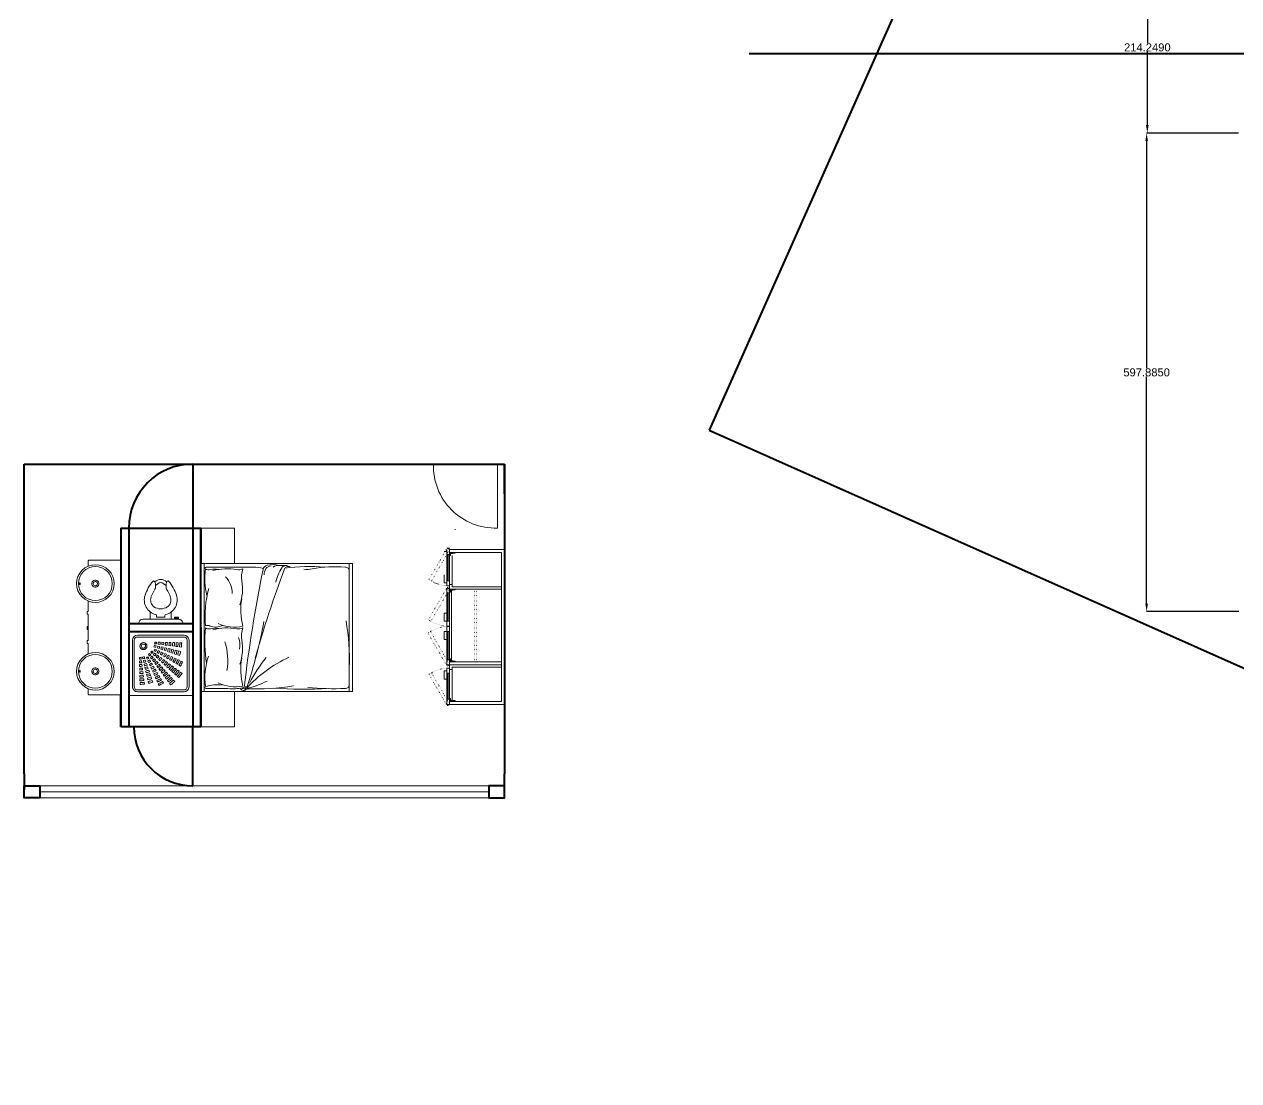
# Model space of a CAD drawing. Header units: inches. Extents: x -422522 to 22891, y -2973 to 414515.
# Drawn here: x 17150 to 18668, y 3430 to 4751 of the extents above; entities that cross this region are included whole.
import ezdxf

# ---------------------------------------------------------------- set-up
doc = ezdxf.new("R2010")
doc.units = ezdxf.units.IN
doc.header["$MEASUREMENT"] = 0
doc.linetypes.add('DOT2', pattern=[0.125, 0, -0.125])
doc.linetypes.add('TRATTEGGIATA2', pattern=[9.525, 6.35, -3.175])
doc.layers.get('0').update_dxf_attribs({"lineweight": 40})
for name, color, linetype, lineweight in [('ARREDAMENTO', 8, 'Continuous', 13), ('ARREDI attrezzature - furniture', 175, 'Continuous', 9), ('PORTE_finestre_doors_windows', 4, 'Continuous', 15)]:
    doc.layers.add(name, color=color, linetype=linetype, lineweight=lineweight)
doc.layers.add('ARREDI_attrezzature', color=175, linetype='Continuous')
doc.styles.add('ARCH', font='txt')
doc.styles.get("Standard").update_dxf_attribs({"font": 'Arial.ttf'})
doc.dimstyles.get("Standard").update_dxf_attribs({"dimtxt": 10, "dimasz": 10, "dimexe": 0.18, "dimexo": 0.0625, "dimgap": 0.09, "dimtad": 0, "dimtih": 1, "dimtoh": 1, "dimdec": 4, "dimzin": 0, "dimdsep": 46, "dimtxsty": 'Standard', "dimcen": 0.09, "dimadec": 0, "dimazin": 0, "dimtfac": 1, "dimtdec": 4, "dimtofl": 0, "dimtmove": 0, "dimatfit": 3, "dimfxl": 1, "dimtolj": 1, "dimtzin": 0, "dimarcsym": 0})

# ---------------------------------------------------------------- blocks, each defined once
blk = doc.blocks.new('15PTOI06')
for p, q in [((8, 8.5), (8, -8.5)), ((11.5, 5), (8, 5)), ((9, 2), (9.765178, 2)), ((9, -2), (9, 2)), ((23.431562, 2.5), (24.727861, 2.5)), ((24.931034, 1.327586), (24.062054, 2.5)), ((11.5, -5), (8, -5)), ((9.765178, -2), (9, -2)), ((23.431562, -2.5), (24.690476, -2.5)), ((24.931034, -1.327586), (24.062054, -2.5)), ((8.5, -8), (8, -8)), ((8, -8.5), (9, -8.5)), ((9, -6.5), (8.5, -6.5)), ((8.5, -6.5), (8.5, -8)), ((9, -8.5), (9, -6.5))]:
    blk.add_line(p, q)
for centre, radius, start, end in [((6, 8.5), 2, 0, 90), ((17.25, 0.65), 7.210062, 71.816347, 166.116636), ((12, -13.75), 22.534695, 51.265418, 70.559965), ((9.765178, 2.5), 0.5, 270, 346.116636), ((19.118098, 0), 6.118098, 147.797266, 212.202734), ((17.25, 0.65), 4.210062, 71.816347, 142.891702), ((12, -13.75), 19.534695, 57.937508, 70.559965), ((23.431562, 4.5), 2, 237.937508, 270), ((24.727861, 4.5), 2, 270, 314.939898), ((23.666667, 0), 1.833333, 313.602819, 46.397181), ((23.166667, 0), 3.833333, 313.602819, 46.397181), ((25.787408, 3.438228), 0.5, 314.939898, 51.265418), ((9.765178, -2.5), 0.5, 13.883364, 90), ((17.25, -0.65), 7.210062, 193.883364, 288.183653), ((17.25, -0.65), 4.210062, 217.108298, 288.183653), ((12, 13.75), 19.534695, 289.440035, 302.062492), ((12, 13.75), 22.534695, 289.440035, 308.665009), ((23.431562, -4.5), 2, 90, 122.062492), ((24.690476, -4.5), 2, 44.162471, 90), ((25.766527, -3.454957), 0.5, 308.665009, 44.162471), ((6, -8.5), 2, 270, 0)]:
    blk.add_arc(centre, radius, start, end)
at = {"style": 'ARCH'}
for tag, p, flags in [('ITEM', (0, -19.5), 3), ('ROOM_NUMBER', (0, -28.5), 1)]:
    blk.add_attdef(tag, p, '', height=6, dxfattribs=dict(at, flags=flags))
blk = doc.blocks.new('*D53')
at = {"color": 0, "lineweight": -2, "transparency": 16777216}
for p, q in [((18668.2, 4828.8), (18553.9, 4828.8)), ((18554.1, 4818.8), (18554.1, 4726.9)), ((18554.1, 4624.6), (18554.1, 4716.5)), ((18668.2, 4614.6), (18553.9, 4614.6))]:
    blk.add_line(p, q, dxfattribs=at)
at = {"color": 0, "transparency": 16777216}
for points in [[(18552.4, 4818.8), (18555.7, 4818.8), (18554.1, 4828.8)], [(18552.4, 4624.6), (18555.7, 4624.6), (18554.1, 4614.6)]]:
    blk.add_solid(points, dxfattribs=at)
at = {"layer": 'Defpoints', "color": 0, "transparency": 16777216}
for p in [(18668.3, 4828.8), (18554.1, 4614.6), (18668.3, 4614.6)]:
    blk.add_point(p, dxfattribs=at)
at = {"color": 0, "transparency": 16777216, "insert": (18554.1, 4721.7), "char_height": 10, "attachment_point": 5}
blk.add_mtext('\\A1;214.2490', dxfattribs=at)
blk = doc.blocks.new('*D54')
at = {"color": 0, "lineweight": -2, "transparency": 16777216}
for p, q in [((18668.1, 4614.6), (18553.1, 4614.6)), ((18553.2, 4604.6), (18553.2, 4320.8)), ((18553.2, 4026.7), (18553.2, 4310.4)), ((18668.3, 4016.7), (18553.1, 4016.7))]:
    blk.add_line(p, q, dxfattribs=at)
at = {"color": 0, "transparency": 16777216}
for points in [[(18551.6, 4604.6), (18554.9, 4604.6), (18553.2, 4614.6)], [(18551.6, 4026.7), (18554.9, 4026.7), (18553.2, 4016.7)]]:
    blk.add_solid(points, dxfattribs=at)
at = {"layer": 'Defpoints', "color": 0, "transparency": 16777216}
for p in [(18553.2, 4614.6), (18668.2, 4614.6), (18668.3, 4016.7)]:
    blk.add_point(p, dxfattribs=at)
at = {"color": 0, "transparency": 16777216, "insert": (18553.2, 4315.6), "char_height": 10, "attachment_point": 5}
blk.add_mtext('\\A1;597.8850', dxfattribs=at)

msp = doc.modelspace()

# ---------------------------------------------------------------- linework, layer by layer
at = {"color": 1}
msp.add_line((20355.6854, 4713.84453), (18056.24814, 4713.84453), dxfattribs=at)
for p, q in [((17150.42517, 4201.06899), (17750.42517, 4201.06899)), ((17150.42517, 3813.93501), (17150.42517, 4201.06899)), ((17361.0134, 4201.06899), (17361.0134, 4121.06899)), ((17750.42517, 4201.06899), (17750.42517, 3813.93501)), ((17271.0134, 4121.06899), (17271.0134, 3872.5984)), ((17271.0134, 4121.06899), (17371.0134, 4121.06899)), ((17281.0134, 4121.06899), (17281.0134, 3872.5984)), ((17361.0134, 4121.06899), (17361.0134, 3872.5984)), ((17371.0134, 4121.06899), (17371.0134, 4076.8337)), ((17371.0134, 3996.8337), (17371.0134, 4121.06899)), ((17371.0134, 3894.26937), (17371.0134, 4094.47675)), ((17271.0134, 4012.5984), (17271.0134, 3912.5984)), ((17281.0134, 4001.8337), (17361.0134, 4001.8337)), ((17371.0134, 3996.8337), (17371.0134, 3872.5984)), ((17281.0134, 3991.8337), (17361.0134, 3991.8337)), ((17371.0134, 3872.5984), (17371.0134, 3916.8337)), ((17271.0134, 3872.5984), (17271.0134, 3912.5984)), ((17371.0134, 3872.5984), (17271.0134, 3872.5984)), ((17361.0134, 3798.93501), (17361.0134, 3872.5984)), ((17150.42517, 3813.93501), (17150.42517, 3828.93501)), ((17150.42517, 3813.93501), (17150.42517, 3793.93501)), ((17750.42517, 3783.93501), (17750.42517, 3813.93501))]:
    msp.add_line(p, q)
for points in [[(18006.50478, 4243.59838), (19833.7291, 3430.42479), (20646.90269, 5257.64911), (18819.67837, 6070.8227)], [(17150.42517, 3798.93501), (17169.90633, 3798.93501), (17169.90633, 3783.93501), (17150.42517, 3783.93501)], [(17750.42517, 3798.93501), (17730.944, 3798.93501), (17730.944, 3783.93501), (17750.42517, 3783.93501)]]:
    msp.add_lwpolyline(points, close=True)
msp.add_lwpolyline([(17750.42517, 4163.93501), (17750.42517, 4201.06899)])
for centre, radius, start, end in [((17361.0134, 4121.06899), 80, 90, 180), ((17361.0134, 3872.5984), 73.66339, 180, 270)]:
    msp.add_arc(centre, radius, start, end)
at = {"layer": 'ARREDAMENTO'}
for p, q in [((17413.36634, 4121.06899), (17371.0134, 4121.06899)), ((17413.36634, 4076.8337), (17413.36634, 4121.06899)), ((17688.95664, 4119.69894), (17688.95664, 4118.66717)), ((17750.42517, 4114.21491), (17750.42517, 3920.77491)), ((17675.2002, 4091.71377), (17678.42517, 4091.71377)), ((17678.42517, 4048.89876), (17678.42517, 4094.21491)), ((17682.02517, 4087.9235), (17678.42517, 4087.9235)), ((17678.64625, 4095.90682), (17682.24625, 4095.90682)), ((17679.47836, 4055.09292), (17679.47836, 4087.9235)), ((17679.47836, 4087.9235), (17680.89325, 4087.9235)), ((17680.89325, 4087.9235), (17680.89325, 4055.09292)), ((17682.02517, 4094.21491), (17750.42517, 4094.21491)), ((17682.02517, 3950.21491), (17682.02517, 4094.21491)), ((17682.02517, 4090.61491), (17746.82517, 4090.61491)), ((17682.02517, 4086.93309), (17682.02517, 4090.61491)), ((17682.02517, 4090.61491), (17683.09325, 4090.61491)), ((17683.09325, 4086.93309), (17682.02517, 4086.93309)), ((17683.09325, 4090.61491), (17683.09325, 4086.93309)), ((17683.09325, 4089.25182), (17683.09325, 4089.58314)), ((17683.09325, 4089.58314), (17685.93035, 4089.58314)), ((17685.93035, 4089.25182), (17683.09325, 4089.25182)), ((17684.46455, 4089.58314), (17684.46455, 4090.61491)), ((17684.46455, 4090.61491), (17688.95664, 4090.61491)), ((17688.95664, 4089.58314), (17684.46455, 4089.58314)), ((17685.24546, 4086.93309), (17685.24546, 4050.53491)), ((17685.93035, 4089.58314), (17685.93035, 4089.25182)), ((17746.82517, 4090.61491), (17746.82517, 3947.33491)), ((17222.61089, 4068.29503), (17219.6847, 4064.72947)), ((17226.17645, 4071.22122), (17222.61089, 4068.29503)), ((17227.48368, 4069.26482), (17224.27467, 4066.63125)), ((17230.24438, 4073.39557), (17226.17645, 4071.22122)), ((17231.14481, 4071.22173), (17227.48368, 4069.26482)), ((17230.42517, 4073.45041), (17230.24438, 4073.39557)), ((17230.53212, 4080.44806), (17230.42517, 4080.05414)), ((17230.42517, 4080.05414), (17230.42517, 4073.45041)), ((17230.42517, 4073.45041), (17234.65834, 4074.73453)), ((17230.83292, 4080.77522), (17230.53212, 4080.44806)), ((17231.30083, 4080.99555), (17230.83292, 4080.77522)), ((17235.11737, 4072.4268), (17231.14481, 4071.22173)), ((17231.83559, 4081.06899), (17231.30083, 4080.99555)), ((17271.0134, 4081.06899), (17231.83559, 4081.06899)), ((17234.65834, 4074.73453), (17235.71928, 4074.83902)), ((17239.2487, 4072.8337), (17235.11737, 4072.4268)), ((17239.2487, 4075.18664), (17235.71928, 4074.83902)), ((17243.83906, 4074.73453), (17239.2487, 4075.18664)), ((17243.38002, 4072.4268), (17239.2487, 4072.8337)), ((17247.35258, 4071.22173), (17243.38002, 4072.4268)), ((17248.25301, 4073.39557), (17243.83906, 4074.73453)), ((17251.01371, 4069.26482), (17247.35258, 4071.22173)), ((17252.32094, 4071.22122), (17248.25301, 4073.39557)), ((17254.22272, 4066.63125), (17251.01371, 4069.26482)), ((17255.8865, 4068.29503), (17252.32094, 4071.22122)), ((17258.81269, 4064.72947), (17255.8865, 4068.29503)), ((17371.0134, 4076.8337), (17560.66046, 4076.8337)), ((17375.06046, 3916.8337), (17375.06046, 4076.8337)), ((17436.75646, 4072.12781), (17378.82517, 4072.12781)), ((17476.53921, 4074.48076), (17467.30484, 4074.48076)), ((17478.16768, 4074.19001), (17483.75874, 4072.12781)), ((17556.6134, 3916.8337), (17556.6134, 4076.8337)), ((17560.66046, 3916.8337), (17560.66046, 4076.8337)), ((17216.17139, 4056.24759), (17215.71928, 4051.65723)), ((17217.51035, 4060.66154), (17216.17139, 4056.24759)), ((17219.6847, 4064.72947), (17217.51035, 4060.66154)), ((17218.47912, 4055.78855), (17218.07223, 4051.65723)), ((17219.68419, 4059.76111), (17218.47912, 4055.78855)), ((17219.66469, 4052.78213), (17219.53066, 4052.66166)), ((17219.83693, 4052.8337), (17219.66469, 4052.78213)), ((17221.6411, 4063.42224), (17219.68419, 4059.76111)), ((17219.83693, 4052.8337), (17220.00917, 4052.78213)), ((17220.00917, 4052.78213), (17220.1432, 4052.66166)), ((17224.27467, 4066.63125), (17221.6411, 4063.42224)), ((17235.31778, 4053.66013), (17234.89125, 4052.34738)), ((17236.12911, 4054.77682), (17235.31778, 4053.66013)), ((17237.2458, 4055.58814), (17236.12911, 4054.77682)), ((17236.83774, 4052.88567), (17236.57613, 4052.08052)), ((17237.33535, 4053.57057), (17236.83774, 4052.88567)), ((17238.55854, 4056.01468), (17237.2458, 4055.58814)), ((17238.02025, 4054.06819), (17237.33535, 4053.57057)), ((17238.8254, 4054.3298), (17238.02025, 4054.06819)), ((17239.93885, 4056.01468), (17238.55854, 4056.01468)), ((17239.67199, 4054.3298), (17238.8254, 4054.3298)), ((17240.47714, 4054.06819), (17239.67199, 4054.3298)), ((17241.25159, 4055.58814), (17239.93885, 4056.01468)), ((17241.16204, 4053.57057), (17240.47714, 4054.06819)), ((17241.65965, 4052.88567), (17241.16204, 4053.57057)), ((17242.36828, 4054.77682), (17241.25159, 4055.58814)), ((17241.92126, 4052.08052), (17241.65965, 4052.88567)), ((17243.17961, 4053.66013), (17242.36828, 4054.77682)), ((17243.60614, 4052.34738), (17243.17961, 4053.66013)), ((17256.85629, 4063.42224), (17254.22272, 4066.63125)), ((17258.8132, 4059.76111), (17256.85629, 4063.42224)), ((17260.98704, 4060.66154), (17258.81269, 4064.72947)), ((17260.01827, 4055.78855), (17258.8132, 4059.76111)), ((17260.42517, 4051.65723), (17260.01827, 4055.78855)), ((17262.326, 4056.24759), (17260.98704, 4060.66154)), ((17262.77811, 4051.65723), (17262.326, 4056.24759)), ((17675.2002, 4052.48061), (17675.2002, 4062.62974)), ((17682.02517, 4055.09292), (17678.42517, 4055.09292)), ((17680.89325, 4055.09292), (17679.47836, 4055.09292)), ((17215.71928, 4051.65723), (17216.17139, 4047.06687)), ((17216.17139, 4047.06687), (17217.51035, 4042.65291)), ((17217.51035, 4042.65291), (17219.6847, 4038.58499)), ((17218.07223, 4051.65723), (17218.47912, 4047.5259)), ((17218.47912, 4047.5259), (17219.68419, 4043.55334)), ((17219.27796, 4052.02367), (17219.2487, 4051.65723)), ((17219.27796, 4051.29078), (17219.2487, 4051.65723)), ((17219.33823, 4052.28115), (17219.27796, 4052.02367)), ((17219.33823, 4051.0333), (17219.27796, 4051.29078)), ((17219.41932, 4052.48577), (17219.33823, 4052.28115)), ((17219.41932, 4050.82868), (17219.33823, 4051.0333)), ((17219.53066, 4052.66166), (17219.41932, 4052.48577)), ((17219.53066, 4050.6528), (17219.41932, 4050.82868)), ((17219.66469, 4050.53232), (17219.53066, 4050.6528)), ((17219.83693, 4050.48076), (17219.66469, 4050.53232)), ((17219.68419, 4043.55334), (17221.6411, 4039.89221)), ((17219.6847, 4038.58499), (17222.61089, 4035.01942)), ((17219.83693, 4050.48076), (17220.00917, 4050.53232)), ((17220.00917, 4050.53232), (17220.1432, 4050.6528)), ((17220.1432, 4052.66166), (17220.25454, 4052.48577)), ((17220.1432, 4050.6528), (17220.25454, 4050.82868)), ((17220.25454, 4052.48577), (17220.33563, 4052.28115)), ((17220.25454, 4050.82868), (17220.33563, 4051.0333)), ((17220.33563, 4052.28115), (17220.3959, 4052.02367)), ((17220.33563, 4051.0333), (17220.3959, 4051.29078)), ((17220.3959, 4052.02367), (17220.42517, 4051.65723)), ((17220.3959, 4051.29078), (17220.42517, 4051.65723)), ((17221.6411, 4039.89221), (17224.27467, 4036.6832)), ((17234.89125, 4052.34738), (17234.89125, 4050.96707)), ((17234.89125, 4050.96707), (17235.31778, 4049.65433)), ((17235.31778, 4049.65433), (17236.12911, 4048.53764)), ((17236.12911, 4048.53764), (17237.2458, 4047.72632)), ((17236.57613, 4052.08052), (17236.57613, 4051.23393)), ((17236.57613, 4051.23393), (17236.83774, 4050.42878)), ((17236.83774, 4050.42878), (17237.33535, 4049.74388)), ((17237.2458, 4047.72632), (17238.55854, 4047.29978)), ((17237.33535, 4049.74388), (17238.02025, 4049.24627)), ((17238.02025, 4049.24627), (17238.8254, 4048.98466)), ((17238.55854, 4047.29978), (17239.93885, 4047.29978)), ((17238.8254, 4048.98466), (17239.67199, 4048.98466)), ((17239.67199, 4048.98466), (17240.47714, 4049.24627)), ((17239.93885, 4047.29978), (17241.25159, 4047.72632)), ((17240.47714, 4049.24627), (17241.16204, 4049.74388)), ((17241.16204, 4049.74388), (17241.65965, 4050.42878)), ((17241.25159, 4047.72632), (17242.36828, 4048.53764)), ((17241.65965, 4050.42878), (17241.92126, 4051.23393)), ((17241.92126, 4051.23393), (17241.92126, 4052.08052)), ((17242.36828, 4048.53764), (17243.17961, 4049.65433)), ((17243.17961, 4049.65433), (17243.60614, 4050.96707)), ((17243.60614, 4050.96707), (17243.60614, 4052.34738)), ((17254.22272, 4036.6832), (17256.85629, 4039.89221)), ((17255.8865, 4035.01942), (17258.81269, 4038.58499)), ((17256.85629, 4039.89221), (17258.8132, 4043.55334)), ((17258.81269, 4038.58499), (17260.98704, 4042.65291)), ((17258.8132, 4043.55334), (17260.01827, 4047.5259)), ((17260.01827, 4047.5259), (17260.42517, 4051.65723)), ((17260.98704, 4042.65291), (17262.326, 4047.06687)), ((17262.326, 4047.06687), (17262.77811, 4051.65723)), ((17678.42517, 4052.48061), (17675.2002, 4052.48061)), ((17682.02517, 4048.89876), (17678.42517, 4048.89876)), ((17678.42517, 3950.21491), (17678.42517, 4045.14627)), ((17682.02517, 4045.14627), (17678.42517, 4045.14627)), ((17682.02517, 4039.9235), (17678.42517, 4039.9235)), ((17679.47836, 4004.50631), (17679.47836, 4039.9235)), ((17679.47836, 4039.9235), (17680.89325, 4039.9235)), ((17680.89325, 4039.9235), (17680.89325, 4004.50631)), ((17682.02517, 4048.89876), (17682.02517, 4050.53491)), ((17682.02517, 4050.53491), (17685.23315, 4050.53491)), ((17746.82517, 4044.77491), (17682.02517, 4044.77491)), ((17682.02517, 4041.09309), (17682.02517, 4044.77491)), ((17682.02517, 4044.77491), (17683.09325, 4044.77491)), ((17683.09325, 4041.09309), (17682.02517, 4041.09309)), ((17683.09325, 4044.77491), (17683.09325, 4041.09309)), ((17683.09325, 4043.41182), (17683.09325, 4043.74314)), ((17683.09325, 4043.74314), (17685.93035, 4043.74314)), ((17685.93035, 4043.41182), (17683.09325, 4043.41182)), ((17684.46455, 4043.74314), (17684.46455, 4044.77491)), ((17684.46455, 4044.77491), (17688.95664, 4044.77491)), ((17688.95664, 4043.74314), (17684.46455, 4043.74314)), ((17684.52589, 4043.41182), (17684.52589, 3955.17799)), ((17685.23315, 4050.53491), (17685.23315, 4047.65491)), ((17746.82517, 4047.65491), (17685.23315, 4047.65491)), ((17685.93035, 4043.74314), (17685.93035, 4043.41182)), ((17688.95664, 4044.77491), (17688.95664, 4043.74314)), ((17222.61089, 4035.01942), (17226.17645, 4032.09324)), ((17224.27467, 4036.6832), (17227.48368, 4034.04963)), ((17226.17645, 4032.09324), (17230.24438, 4029.91888)), ((17227.48368, 4034.04963), (17231.14481, 4032.09272)), ((17230.24438, 4029.91888), (17230.42517, 4029.86404)), ((17230.42517, 4029.86404), (17234.65834, 4028.57993)), ((17230.42517, 4029.86404), (17230.42517, 4016.82912)), ((17231.14481, 4032.09272), (17235.11737, 4030.88766)), ((17235.71928, 4028.47543), (17234.65834, 4028.57993)), ((17235.11737, 4030.88766), (17239.2487, 4030.48076)), ((17235.71928, 4028.47543), (17239.2487, 4028.12781)), ((17235.71928, 4028.47543), (17235.71928, 4028.47543)), ((17239.2487, 4030.48076), (17243.38002, 4030.88766)), ((17239.2487, 4028.12781), (17243.83906, 4028.57993)), ((17243.38002, 4030.88766), (17247.35258, 4032.09272)), ((17243.83906, 4028.57993), (17248.25301, 4029.91888)), ((17247.35258, 4032.09272), (17251.01371, 4034.04963)), ((17248.25301, 4029.91888), (17252.32094, 4032.09324)), ((17251.01371, 4034.04963), (17254.22272, 4036.6832)), ((17252.32094, 4032.09324), (17255.8865, 4035.01942)), ((17230.42517, 4016.82912), (17229.12754, 4016.82912)), ((17229.12754, 4016.82912), (17229.12754, 4013.29971)), ((17229.12754, 4013.29971), (17230.42517, 4013.29971)), ((17230.42517, 4013.29971), (17230.42517, 4012.29746)), ((17230.42517, 4002.76805), (17230.42517, 4012.29746)), ((17230.42517, 4008.76805), (17230.42517, 3994.42876)), ((17675.2002, 4004.58796), (17675.2002, 4014.73709)), ((17675.2002, 4014.73709), (17678.42517, 4014.73709)), ((17230.42517, 3997.85234), (17229.12754, 3997.85234)), ((17229.12754, 3997.85234), (17229.12754, 3994.32292)), ((17229.12754, 3994.32292), (17230.42517, 3994.32292)), ((17230.42517, 3984.89935), (17230.42517, 3999.23864)), ((17678.42517, 4004.58796), (17675.2002, 4004.58796)), ((17682.02517, 4004.50631), (17678.42517, 4004.50631)), ((17682.02517, 3998.31215), (17678.42517, 3998.31215)), ((17682.02517, 3998.11766), (17678.42517, 3998.11766)), ((17680.89325, 4004.50631), (17679.47836, 4004.50631)), ((17229.12754, 3976.83827), (17229.12754, 3980.36768)), ((17229.12754, 3980.36768), (17230.42517, 3980.36768)), ((17230.42517, 3976.83827), (17229.12754, 3976.83827)), ((17230.42517, 3990.89935), (17230.42517, 3981.36993)), ((17230.42517, 3980.36768), (17230.42517, 3981.36993)), ((17230.42517, 3963.80335), (17230.42517, 3976.83827)), ((17281.0134, 3991.8337), (17281.0134, 3911.8337)), ((17285.72451, 3980.90036), (17285.72451, 3922.76703)), ((17287.94673, 3980.90036), (17287.94673, 3922.76703)), ((17350.08007, 3987.12259), (17291.94673, 3987.12259)), ((17350.08007, 3984.90036), (17291.94673, 3984.90036)), ((17354.08007, 3922.76703), (17354.08007, 3980.90036)), ((17356.30229, 3922.76703), (17356.30229, 3980.90036)), ((17361.0134, 3911.8337), (17361.0134, 3991.8337)), ((17678.42517, 3991.84185), (17675.2002, 3991.84185)), ((17675.2002, 3991.84185), (17675.2002, 3981.69273)), ((17675.2002, 3981.69273), (17678.42517, 3981.69273)), ((17682.02517, 3991.94043), (17678.42517, 3991.94043)), ((17680.89325, 3991.94043), (17679.47836, 3991.94043)), ((17679.47836, 3991.94043), (17679.47836, 3956.52324)), ((17680.89325, 3956.52324), (17680.89325, 3991.94043)), ((17746.82517, 3904.37491), (17746.82517, 3981.90308)), ((17226.17645, 3961.57416), (17230.24438, 3963.74851)), ((17230.24438, 3963.74851), (17230.42517, 3963.80335)), ((17230.42517, 3963.80335), (17234.65834, 3965.08747)), ((17231.14481, 3961.57468), (17235.11737, 3962.77974)), ((17235.71928, 3965.19196), (17234.65834, 3965.08747)), ((17235.11737, 3962.77974), (17239.2487, 3963.18664)), ((17235.71928, 3965.19196), (17239.2487, 3965.53958)), ((17235.71928, 3965.19196), (17235.71928, 3965.19196)), ((17239.2487, 3965.53958), (17243.83906, 3965.08747)), ((17239.2487, 3963.18664), (17243.38002, 3962.77974)), ((17243.38002, 3962.77974), (17247.35258, 3961.57468)), ((17243.83906, 3965.08747), (17248.25301, 3963.74851)), ((17248.25301, 3963.74851), (17252.32094, 3961.57416)), ((17215.71928, 3942.01017), (17216.17139, 3946.60053)), ((17216.17139, 3946.60053), (17217.51035, 3951.01448)), ((17217.51035, 3951.01448), (17219.6847, 3955.08241)), ((17218.47912, 3946.14149), (17219.68419, 3950.11405)), ((17219.68419, 3950.11405), (17221.6411, 3953.77518)), ((17219.6847, 3955.08241), (17222.61089, 3958.64797)), ((17221.6411, 3953.77518), (17224.27467, 3956.98419)), ((17222.61089, 3958.64797), (17226.17645, 3961.57416)), ((17224.27467, 3956.98419), (17227.48368, 3959.61776)), ((17227.48368, 3959.61776), (17231.14481, 3961.57468)), ((17247.35258, 3961.57468), (17251.01371, 3959.61776)), ((17251.01371, 3959.61776), (17254.22272, 3956.98419)), ((17252.32094, 3961.57416), (17255.8865, 3958.64797)), ((17254.22272, 3956.98419), (17256.85629, 3953.77518)), ((17255.8865, 3958.64797), (17258.81269, 3955.08241)), ((17256.85629, 3953.77518), (17258.8132, 3950.11405)), ((17258.81269, 3955.08241), (17260.98704, 3951.01448)), ((17258.8132, 3950.11405), (17260.01827, 3946.14149)), ((17260.98704, 3951.01448), (17262.326, 3946.60053)), ((17262.326, 3946.60053), (17262.77811, 3942.01017)), ((17682.02517, 3956.52324), (17678.42517, 3956.52324)), ((17678.42517, 3950.21491), (17682.02517, 3950.21491)), ((17679.47836, 3956.52324), (17680.89325, 3956.52324)), ((17683.09325, 3957.49672), (17682.02517, 3957.49672)), ((17682.02517, 3957.49672), (17682.02517, 3953.81491)), ((17746.82517, 3953.81491), (17682.02517, 3953.81491)), ((17682.02517, 3953.81491), (17683.09325, 3953.81491)), ((17746.82517, 3950.21491), (17682.02517, 3950.21491)), ((17682.02517, 3950.21491), (17682.02517, 3900.77491)), ((17746.82517, 3950.21491), (17682.02517, 3950.21491)), ((17683.09325, 3953.81491), (17683.09325, 3957.49672)), ((17685.93035, 3955.17799), (17683.09325, 3955.17799)), ((17683.09325, 3955.17799), (17683.09325, 3954.84667)), ((17683.09325, 3954.84667), (17685.93035, 3954.84667)), ((17688.95664, 3954.84667), (17684.46455, 3954.84667)), ((17684.46455, 3954.84667), (17684.46455, 3953.81491)), ((17684.46455, 3953.81491), (17688.95664, 3953.81491)), ((17746.82517, 3947.33491), (17685.23315, 3947.33491)), ((17685.23315, 3944.45491), (17685.23315, 3947.33491)), ((17685.93035, 3954.84667), (17685.93035, 3955.17799)), ((17688.95664, 3953.81491), (17688.95664, 3954.84667)), ((17216.17139, 3937.41981), (17215.71928, 3942.01017)), ((17217.51035, 3933.00585), (17216.17139, 3937.41981)), ((17219.6847, 3928.93793), (17217.51035, 3933.00585)), ((17218.07223, 3942.01017), (17218.47912, 3946.14149)), ((17218.47912, 3937.87884), (17218.07223, 3942.01017)), ((17219.68419, 3933.90628), (17218.47912, 3937.87884)), ((17219.27796, 3942.37661), (17219.2487, 3942.01017)), ((17219.27796, 3941.64373), (17219.2487, 3942.01017)), ((17219.33823, 3942.63409), (17219.27796, 3942.37661)), ((17219.33823, 3941.38624), (17219.27796, 3941.64373)), ((17219.41932, 3942.83871), (17219.33823, 3942.63409)), ((17219.41932, 3941.18162), (17219.33823, 3941.38624)), ((17219.53066, 3943.0146), (17219.41932, 3942.83871)), ((17219.53066, 3941.00574), (17219.41932, 3941.18162)), ((17219.66469, 3943.13507), (17219.53066, 3943.0146)), ((17219.66469, 3940.88526), (17219.53066, 3941.00574)), ((17219.83693, 3943.18664), (17219.66469, 3943.13507)), ((17219.83693, 3940.8337), (17219.66469, 3940.88526)), ((17221.6411, 3930.24515), (17219.68419, 3933.90628)), ((17219.83693, 3943.18664), (17220.00917, 3943.13507)), ((17219.83693, 3940.8337), (17220.00917, 3940.88526)), ((17220.00917, 3943.13507), (17220.1432, 3943.0146)), ((17220.00917, 3940.88526), (17220.1432, 3941.00574)), ((17220.1432, 3943.0146), (17220.25454, 3942.83871)), ((17220.1432, 3941.00574), (17220.25454, 3941.18162)), ((17220.25454, 3942.83871), (17220.33563, 3942.63409)), ((17220.25454, 3941.18162), (17220.33563, 3941.38624)), ((17220.33563, 3942.63409), (17220.3959, 3942.37661)), ((17220.33563, 3941.38624), (17220.3959, 3941.64373)), ((17220.3959, 3942.37661), (17220.42517, 3942.01017)), ((17220.3959, 3941.64373), (17220.42517, 3942.01017)), ((17234.89125, 3942.70032), (17235.31778, 3944.01307)), ((17234.89125, 3941.32002), (17234.89125, 3942.70032)), ((17235.31778, 3940.00727), (17234.89125, 3941.32002)), ((17235.31778, 3944.01307), (17236.12911, 3945.12976)), ((17236.12911, 3938.89058), (17235.31778, 3940.00727)), ((17236.12911, 3945.12976), (17237.2458, 3945.94108)), ((17237.2458, 3938.07926), (17236.12911, 3938.89058)), ((17236.57613, 3942.43346), (17236.83774, 3943.23861)), ((17236.57613, 3941.58687), (17236.57613, 3942.43346)), ((17236.83774, 3940.78172), (17236.57613, 3941.58687)), ((17236.83774, 3943.23861), (17237.33535, 3943.92352)), ((17237.33535, 3940.09682), (17236.83774, 3940.78172)), ((17237.2458, 3945.94108), (17238.55854, 3946.36762)), ((17238.55854, 3937.65272), (17237.2458, 3938.07926)), ((17237.33535, 3943.92352), (17238.02025, 3944.42113)), ((17238.02025, 3939.59921), (17237.33535, 3940.09682)), ((17238.02025, 3944.42113), (17238.8254, 3944.68274)), ((17238.8254, 3939.3376), (17238.02025, 3939.59921)), ((17238.55854, 3946.36762), (17239.93885, 3946.36762)), ((17239.93885, 3937.65272), (17238.55854, 3937.65272)), ((17238.8254, 3944.68274), (17239.67199, 3944.68274)), ((17239.67199, 3939.3376), (17238.8254, 3939.3376)), ((17239.67199, 3944.68274), (17240.47714, 3944.42113)), ((17240.47714, 3939.59921), (17239.67199, 3939.3376)), ((17239.93885, 3946.36762), (17241.25159, 3945.94108)), ((17241.25159, 3938.07926), (17239.93885, 3937.65272)), ((17240.47714, 3944.42113), (17241.16204, 3943.92352)), ((17241.16204, 3940.09682), (17240.47714, 3939.59921)), ((17241.16204, 3943.92352), (17241.65965, 3943.23861)), ((17241.65965, 3940.78172), (17241.16204, 3940.09682)), ((17241.25159, 3945.94108), (17242.36828, 3945.12976)), ((17242.36828, 3938.89058), (17241.25159, 3938.07926)), ((17241.65965, 3943.23861), (17241.92126, 3942.43346)), ((17241.92126, 3941.58687), (17241.65965, 3940.78172)), ((17241.92126, 3942.43346), (17241.92126, 3941.58687)), ((17242.36828, 3945.12976), (17243.17961, 3944.01307)), ((17243.17961, 3940.00727), (17242.36828, 3938.89058)), ((17243.17961, 3944.01307), (17243.60614, 3942.70032)), ((17243.60614, 3941.32002), (17243.17961, 3940.00727)), ((17243.60614, 3942.70032), (17243.60614, 3941.32002)), ((17258.8132, 3933.90628), (17256.85629, 3930.24515)), ((17260.98704, 3933.00585), (17258.81269, 3928.93793)), ((17260.01827, 3937.87884), (17258.8132, 3933.90628)), ((17260.01827, 3946.14149), (17260.42517, 3942.01017)), ((17260.42517, 3942.01017), (17260.01827, 3937.87884)), ((17262.326, 3937.41981), (17260.98704, 3933.00585)), ((17262.77811, 3942.01017), (17262.326, 3937.41981)), ((17678.42517, 3942.5092), (17675.2002, 3942.5092)), ((17675.2002, 3942.5092), (17675.2002, 3932.36007)), ((17675.2002, 3932.36007), (17678.42517, 3932.36007)), ((17678.42517, 3946.09106), (17678.42517, 3900.77491)), ((17682.02517, 3946.09106), (17678.42517, 3946.09106)), ((17682.02517, 3939.8969), (17678.42517, 3939.8969)), ((17680.89325, 3939.8969), (17679.47836, 3939.8969)), ((17679.47836, 3939.8969), (17679.47836, 3907.06631)), ((17680.89325, 3907.06631), (17680.89325, 3939.8969)), ((17682.02517, 3946.09106), (17682.02517, 3944.45491)), ((17682.02517, 3944.45491), (17685.23315, 3944.45491)), ((17685.24546, 3905.73799), (17685.24546, 3944.45491)), ((17222.61089, 3925.37236), (17219.6847, 3928.93793)), ((17224.27467, 3927.03614), (17221.6411, 3930.24515)), ((17226.17645, 3922.44618), (17222.61089, 3925.37236)), ((17227.48368, 3924.40258), (17224.27467, 3927.03614)), ((17230.24438, 3920.27183), (17226.17645, 3922.44618)), ((17231.14481, 3922.44566), (17227.48368, 3924.40258)), ((17230.42517, 3920.21698), (17230.24438, 3920.27183)), ((17230.42517, 3920.21698), (17234.65834, 3918.93287)), ((17230.42517, 3913.61326), (17230.42517, 3920.21698)), ((17235.11737, 3921.2406), (17231.14481, 3922.44566)), ((17234.65834, 3918.93287), (17235.71928, 3918.82837)), ((17239.2487, 3920.8337), (17235.11737, 3921.2406)), ((17239.2487, 3918.48076), (17235.71928, 3918.82837)), ((17243.38002, 3921.2406), (17239.2487, 3920.8337)), ((17243.83906, 3918.93287), (17239.2487, 3918.48076)), ((17247.35258, 3922.44566), (17243.38002, 3921.2406)), ((17248.25301, 3920.27183), (17243.83906, 3918.93287)), ((17251.01371, 3924.40258), (17247.35258, 3922.44566)), ((17252.32094, 3922.44618), (17248.25301, 3920.27183)), ((17254.22272, 3927.03614), (17251.01371, 3924.40258)), ((17255.8865, 3925.37236), (17252.32094, 3922.44618)), ((17256.85629, 3930.24515), (17254.22272, 3927.03614)), ((17258.81269, 3928.93793), (17255.8865, 3925.37236)), ((17291.94673, 3918.76703), (17350.08007, 3918.76703)), ((17291.94673, 3916.54481), (17350.08007, 3916.54481)), ((17371.0134, 3916.8337), (17560.66046, 3916.8337)), ((17413.36634, 3916.8337), (17413.36634, 3872.5984)), ((17230.53212, 3913.21933), (17230.42517, 3913.61326)), ((17230.83292, 3912.89218), (17230.53212, 3913.21933)), ((17231.30083, 3912.67185), (17230.83292, 3912.89218)), ((17231.83559, 3912.5984), (17231.30083, 3912.67185)), ((17271.0134, 3912.5984), (17231.83559, 3912.5984)), ((17281.0134, 3911.8337), (17361.0134, 3911.8337)), ((17682.02517, 3907.06631), (17678.42517, 3907.06631)), ((17683.09325, 3908.05672), (17682.02517, 3908.05672)), ((17682.02517, 3908.05672), (17682.02517, 3904.37491)), ((17682.02517, 3904.37491), (17746.82517, 3904.37491)), ((17682.02517, 3904.37491), (17683.09325, 3904.37491)), ((17683.09325, 3904.37491), (17683.09325, 3908.05672)), ((17685.93035, 3905.73799), (17683.09325, 3905.73799)), ((17683.09325, 3905.73799), (17683.09325, 3905.40667)), ((17683.09325, 3905.40667), (17685.93035, 3905.40667)), ((17688.95664, 3905.40667), (17684.46455, 3905.40667)), ((17684.46455, 3905.40667), (17684.46455, 3904.37491)), ((17684.46455, 3904.37491), (17688.95664, 3904.37491)), ((17685.93035, 3905.40667), (17685.93035, 3905.73799)), ((17688.95664, 3904.37491), (17688.95664, 3905.40667)), ((17682.02517, 3900.77491), (17678.42517, 3900.77491)), ((17750.42517, 3900.77491), (17682.02517, 3900.77491)), ((17413.36634, 3872.5984), (17371.0134, 3872.5984))]:
    msp.add_line(p, q, dxfattribs=at)
at = {"layer": 'ARREDAMENTO', "linetype": 'DOT2', "ltscale": 10}
for p, q in [((17678.90747, 4096.01491), (17656.17801, 4056.64633)), ((17659.29571, 4054.84633), (17682.02517, 4094.21491)), ((17656.17801, 4056.64633), (17659.29571, 4054.84633)), ((17678.90747, 4046.94627), (17655.49042, 4006.38674)), ((17658.60811, 4004.58674), (17682.02517, 4045.14627)), ((17713.22256, 4044.77491), (17713.22256, 3953.81491)), ((17715.62777, 4044.77491), (17715.62777, 3953.81491)), ((17655.49042, 4006.38674), (17658.60811, 4004.58674)), ((17658.07379, 3991.69991), (17654.9561, 3989.89991)), ((17654.9561, 3989.89991), (17678.90747, 3948.41491)), ((17682.02517, 3950.21491), (17658.07379, 3991.69991)), ((17656.17801, 3938.34349), (17659.29571, 3940.14349)), ((17678.90747, 3898.97491), (17656.17801, 3938.34349)), ((17659.29571, 3940.14349), (17682.02517, 3900.77491))]:
    msp.add_line(p, q, dxfattribs=at)
at = {"layer": 'ARREDAMENTO', "linetype": 'TRATTEGGIATA2', "ltscale": 0.004}
for p, q in [((17682.02517, 4094.21491), (17678.90747, 4096.01491)), ((17682.02517, 4045.14627), (17678.90747, 4046.94627))]:
    msp.add_line(p, q, dxfattribs=at)
at = {"layer": 'ARREDAMENTO', "color": 251, "linetype": 'TRATTEGGIATA2', "ltscale": 0.004}
msp.add_line((17678.90747, 3948.41491), (17682.02517, 3950.21491), dxfattribs=at)
at = {"layer": 'ARREDAMENTO'}
for points in [[(17315.6152, 3976.246, 0.025403807), (17315.78027, 3978.4657), (17313.46571, 3978.51994, -0.025403807), (17313.31807, 3976.53471)], [(17320.06414, 3975.68685, 0.025403807), (17320.26298, 3978.36064), (17317.94842, 3978.41488, -0.025403807), (17317.76702, 3975.97556)], [(17324.51309, 3975.1277, 0.025403807), (17324.7457, 3978.25557), (17322.43114, 3978.30982, -0.025403807), (17322.21596, 3975.4164)], [(17328.96203, 3974.56855, 0.025403807), (17329.22841, 3978.15051), (17326.91385, 3978.20476, -0.025403807), (17326.66491, 3974.85725)], [(17333.41098, 3974.0094, 0.025403807), (17333.71112, 3978.04545), (17331.39656, 3978.0997, -0.025403807), (17331.11385, 3974.2981)], [(17337.85992, 3973.45025, 0.025403807), (17338.19384, 3977.94039), (17335.87928, 3977.99464, -0.025403807), (17335.5628, 3973.73895)], [(17342.30887, 3972.89109, 0.025403807), (17342.67655, 3977.83533), (17340.36199, 3977.88958, -0.025403807), (17340.01174, 3973.1798)], [(17346.75782, 3972.33194, 0.025403807), (17347.15927, 3977.73027), (17344.84471, 3977.78451, -0.025403807), (17344.46069, 3972.62065)], [(17306.83439, 3961.30755), (17305.46476, 3963.17416, 0.025403807), (17307.0079, 3964.43181), (17308.55978, 3962.71373, -0.025403807)], [(17311.53979, 3966.01308), (17309.67314, 3967.38266, -0.025403807), (17308.41553, 3965.83949), (17310.13365, 3964.28766, 0.025403807)], [(17315.15502, 3963.36056), (17313.28836, 3964.73014, -0.025403807), (17311.7431, 3962.83399), (17313.46123, 3961.28216, 0.025403807)], [(17314.61627, 3971.91376, 0.025403807), (17315.22586, 3974.05449), (17312.96986, 3974.57468, -0.025403807), (17312.42466, 3972.66007)], [(17315.7642, 3968.94219), (17313.79271, 3969.8459, -0.025403807), (17312.76368, 3967.87222), (17314.63336, 3966.77323, 0.025403807)], [(17318.77024, 3960.70803), (17316.90359, 3962.07761, -0.025403807), (17315.07067, 3959.82849), (17316.7888, 3958.27666, 0.025403807)], [(17319.84032, 3967.07376), (17317.86883, 3967.97746, -0.025403807), (17316.62928, 3965.60003), (17318.49896, 3964.50103, 0.025403807)], [(17318.86086, 3970.46835, 0.025403807), (17319.59516, 3973.04701), (17317.33916, 3973.5672, -0.025403807), (17316.66925, 3971.21466)], [(17323.91643, 3965.20532), (17321.94494, 3966.10903, -0.025403807), (17320.49489, 3963.32783), (17322.36456, 3962.22884, 0.025403807)], [(17323.10545, 3969.02295, 0.025403807), (17323.96446, 3972.03954), (17321.70845, 3972.55973, -0.025403807), (17320.91384, 3969.76925)], [(17327.99255, 3963.33688), (17326.02106, 3964.24059, -0.025403807), (17324.36049, 3961.05563), (17326.23017, 3959.95664, 0.025403807)], [(17327.35004, 3967.57754, 0.025403807), (17328.33375, 3971.03207), (17326.07775, 3971.55226, -0.025403807), (17325.15843, 3968.32385)], [(17332.06866, 3961.46845), (17330.09717, 3962.37215, -0.025403807), (17328.22609, 3958.78344), (17330.09577, 3957.68444, 0.025403807)], [(17331.59464, 3966.13213, 0.025403807), (17332.70305, 3970.02459), (17330.44705, 3970.54478, -0.025403807), (17329.40302, 3966.87844)], [(17335.83923, 3964.68672, 0.025403807), (17337.07235, 3969.01712), (17334.81635, 3969.53731, -0.025403807), (17333.64762, 3965.43303)], [(17341.44164, 3968.00964), (17339.18564, 3968.52983, -0.025403807), (17337.89221, 3963.98762), (17340.08382, 3963.24132, 0.025403807)], [(17344.32841, 3961.79591, 0.025403807), (17345.81094, 3967.00217), (17343.55494, 3967.52236, -0.025403807), (17342.1368, 3962.54222)], [(17296.6016, 3957.23183, -0.025403807), (17294.38191, 3957.06669), (17294.32759, 3959.38125, 0.025403807), (17296.31283, 3959.52895)], [(17297.16089, 3952.7829, -0.025403807), (17294.4871, 3952.58398), (17294.43279, 3954.89854, 0.025403807), (17296.87211, 3955.08002)], [(17297.72017, 3948.33397, -0.025403807), (17294.5923, 3948.10127), (17294.53798, 3950.41583, 0.025403807), (17297.43139, 3950.63109)], [(17300.93381, 3958.23089, -0.025403807), (17298.7931, 3957.62124), (17298.27284, 3959.87722, 0.025403807), (17300.18743, 3960.42248)], [(17302.37934, 3953.98634, -0.025403807), (17299.80071, 3953.25197), (17299.28045, 3955.50795, 0.025403807), (17301.63297, 3956.17793)], [(17303.82488, 3949.74179, -0.025403807), (17300.80831, 3948.8827), (17300.28805, 3951.13869, 0.025403807), (17303.07851, 3951.93338)], [(17305.27041, 3945.49725, -0.025403807), (17301.81592, 3944.51343), (17301.29566, 3946.76942, 0.025403807), (17304.52404, 3947.68883)], [(17303.90541, 3957.08304), (17303.00165, 3959.05451, 0.025403807), (17304.97529, 3960.0836), (17306.07434, 3958.21396, -0.025403807)], [(17305.77397, 3953.00699), (17304.87021, 3954.97845, 0.025403807), (17307.24761, 3956.21807), (17308.34665, 3954.34842, -0.025403807)], [(17307.64253, 3948.93093), (17306.73876, 3950.90239, 0.025403807), (17309.51992, 3952.35253), (17310.61897, 3950.48289, -0.025403807)], [(17309.48703, 3957.6924), (17308.11739, 3959.55901, 0.025403807), (17310.0135, 3961.10433), (17311.56538, 3959.38625, -0.025403807)], [(17309.51109, 3944.85487), (17308.60732, 3946.82633, 0.025403807), (17311.79223, 3948.487), (17312.89128, 3946.61735, -0.025403807)], [(17312.13966, 3954.07725), (17310.77003, 3955.94386, 0.025403807), (17313.0191, 3957.77685), (17314.57098, 3956.05877, -0.025403807)], [(17314.7923, 3950.4621), (17313.42266, 3952.32871, 0.025403807), (17316.0247, 3954.44937), (17317.57658, 3952.73129, -0.025403807)], [(17317.44493, 3946.84695), (17316.07529, 3948.71357, 0.025403807), (17319.0303, 3951.12189), (17320.58218, 3949.40381, -0.025403807)], [(17322.38547, 3958.05551), (17320.51882, 3959.42509, -0.025403807), (17318.39824, 3956.82299), (17320.11637, 3955.27116, 0.025403807)], [(17320.09756, 3943.23181), (17318.72793, 3945.09842, 0.025403807), (17322.0359, 3947.79441), (17323.58778, 3946.07633, -0.025403807)], [(17326.0007, 3955.40298), (17324.13405, 3956.77256, -0.025403807), (17321.72582, 3953.81749), (17323.44394, 3952.26566, 0.025403807)], [(17329.61593, 3952.75046), (17327.74928, 3954.12004, -0.025403807), (17325.05339, 3950.81199), (17326.77151, 3949.26016, 0.025403807)], [(17333.23116, 3950.09793), (17331.36451, 3951.46751, -0.025403807), (17328.38096, 3947.80649), (17330.09909, 3946.25466, 0.025403807)], [(17336.84639, 3947.44541), (17334.97973, 3948.81499, -0.025403807), (17331.70853, 3944.80099), (17333.42666, 3943.24916, 0.025403807)], [(17336.14478, 3959.60001), (17334.17329, 3960.50372, -0.025403807), (17332.0917, 3956.51124), (17333.96137, 3955.41225, 0.025403807)], [(17340.22089, 3957.73158), (17338.2494, 3958.63528, -0.025403807), (17335.9573, 3954.23904), (17337.82697, 3953.14005, 0.025403807)], [(17344.29701, 3955.86314), (17342.32551, 3956.76685, -0.025403807), (17339.8229, 3951.96685), (17341.69258, 3950.86785, 0.025403807)], [(17348.37312, 3953.9947), (17346.40163, 3954.89841, -0.025403807), (17343.68851, 3949.69465), (17345.55818, 3948.59566, 0.025403807)], [(17298.27945, 3943.88505, -0.025403807), (17294.6975, 3943.61856), (17294.64318, 3945.93312, 0.025403807), (17297.99068, 3946.18216)], [(17298.83874, 3939.43612, -0.025403807), (17294.80269, 3939.13585), (17294.74838, 3941.45041, 0.025403807), (17298.54996, 3941.73323)], [(17299.39802, 3934.98719, -0.025403807), (17294.90789, 3934.65314), (17294.85357, 3936.9677, 0.025403807), (17299.10925, 3937.28431)], [(17299.95731, 3930.53826, -0.025403807), (17295.01309, 3930.17043), (17294.95877, 3932.48499, 0.025403807), (17299.66853, 3932.83538)], [(17306.71595, 3941.2527, -0.025403807), (17302.82352, 3940.14417), (17302.30326, 3942.40015, 0.025403807), (17305.96958, 3943.44429)], [(17308.16149, 3937.00815, -0.025403807), (17303.83113, 3935.7749), (17303.31087, 3938.03089, 0.025403807), (17307.41511, 3939.19974)], [(17304.83873, 3931.40563), (17304.31848, 3933.66162, 0.025403807), (17308.86065, 3934.95519), (17309.60702, 3932.7636, -0.025403807)], [(17311.37965, 3940.77881), (17310.47588, 3942.75028, 0.025403807), (17314.06454, 3944.62146), (17315.16359, 3942.75182, -0.025403807)], [(17313.2482, 3936.70275), (17312.34444, 3938.67422, 0.025403807), (17316.33686, 3940.75593), (17317.4359, 3938.88628, -0.025403807)], [(17315.11676, 3932.62669), (17314.213, 3934.59816, 0.025403807), (17318.60917, 3936.89039), (17319.70822, 3935.02075, -0.025403807)], [(17316.98532, 3928.55064), (17316.08156, 3930.5221, 0.025403807), (17320.88148, 3933.02486), (17321.98053, 3931.15521, -0.025403807)], [(17322.7502, 3939.61666), (17321.38056, 3941.48327, 0.025403807), (17325.0415, 3944.46693), (17326.59338, 3942.74885, -0.025403807)], [(17325.40283, 3936.00151), (17324.03319, 3937.86812, 0.025403807), (17328.0471, 3941.13944), (17329.59898, 3939.42136, -0.025403807)], [(17328.05546, 3932.38636), (17326.68583, 3934.25297, 0.025403807), (17331.0527, 3937.81196), (17332.60458, 3936.09388, -0.025403807)], [(17330.7081, 3928.77121), (17329.33846, 3930.63782, 0.025403807), (17334.0583, 3934.48448), (17335.61018, 3932.7664, -0.025403807)], [(17340.46161, 3944.79288), (17338.59496, 3946.16246, -0.025403807), (17335.0361, 3941.79549), (17336.75423, 3940.24366, 0.025403807)], [(17344.07684, 3942.14036), (17342.21019, 3943.50994, -0.025403807), (17338.36367, 3938.78999), (17340.0818, 3937.23816, 0.025403807)], [(17347.69207, 3939.48783), (17345.82542, 3940.85741, -0.025403807), (17341.69125, 3935.78449), (17343.40937, 3934.23266, 0.025403807)], [(17300.51659, 3926.08933, -0.025403807), (17295.11828, 3925.68772), (17295.06397, 3928.00228, 0.025403807), (17300.22782, 3928.38645)], [(17311.05256, 3928.51905, -0.025403807), (17305.84634, 3927.03637), (17305.32608, 3929.29235, 0.025403807), (17310.30618, 3930.71064)], [(17318.85388, 3924.47458), (17317.95012, 3926.44604, 0.025403807), (17323.15379, 3929.15932), (17324.25284, 3927.28968, -0.025403807)], [(17333.36073, 3925.15606), (17331.9911, 3927.02268, 0.025403807), (17337.0639, 3931.157), (17338.61578, 3929.43892, -0.025403807)]]:
    msp.add_lwpolyline(points, format="xyb", close=True, dxfattribs=at)
for radius in [4.36212, 2.66667]:
    msp.add_circle((17299.36439, 3973.48272), radius, dxfattribs=at)
for centre, radius, start, end in [((17378.82517, 4067.42193), 4.70588, 89.99999999, 143.13010234), ((17476.46356, 4058.26751), 100.30095, 173.14136388, 192.42475024), ((17381.25806, 4076.35535), 7.5163, 234.37876482, 285.19876584), ((17388.67967, 4049.03696), 20.79227, 77.31195792, 105.19876584), ((17403.9513, 3997.9055), 72.21381, 80.37112247, 104.25995085), ((17418.05148, 4081.01601), 12.0843, 260.37112247, 296.9649371), ((17454.79664, 4060.30326), 32.8083, 162.3597601, 189.39258997), ((19197.66644, 3712.89677), 1784.69772, 168.47703153, 173.27200853), ((17435.95431, 4012.3428), 59.79039, 77.08904232, 89.23129345), ((18681.11716, 3611.79308), 1289.46574, 159.18683319, 164.40799093), ((17455.3932, 4068.08309), 6.58824, 102.88269037, 168.38686031), ((17472.25414, 4061.09229), 22.09085, 155.03385581, 176.46400488), ((17459.5944, 4064.36489), 9.53376, 94.68489843, 140.59840532), ((17461.3815, 4041.90045), 33.44695, 76.92864565, 102.88269037), ((17467.90624, 4064.35299), 10.14561, 86.6016899, 127.73019639), ((17522.58687, 4039.84303), 59.43787, 148.01122976, 166.86512647), ((17475.7692, 4069.19586), 4.18067, 89.01010272, 149.29760239), ((17480.2374, 4068.41084), 4.70588, 69.75410124, 160.67241641), ((17507.06828, 3847.55), 225.37639, 85.17528233, 97.8764669), ((17476.53921, 4069.77487), 4.70588, 69.75410124, 89.99999999), ((17476.53921, 4069.77487), 4.70588, 69.75410124, 89.99999999), ((17503.95682, 4100.71539), 31.38327, 262.47466585, 281.34253488), ((17538.45237, 3928.74656), 144.0112, 84.6389629, 101.34253488), ((17551.90752, 4067.42193), 4.70588, 359.99999999, 89.99999999), ((17382.4709, 4040.39893), 27.71093, 357.82947527, 45.00983083), ((17363.63137, 4045.22306), 59.59581, 340.3559327, 9.39258997), ((17512.96437, 4009.94158), 136.67497, 164.89247536, 184.68197091), ((17502.59163, 4019.00342), 81.50527, 170.32657588, 194.59731183), ((17550.05741, 3979.10662), 174.03468, 174.3094608, 188.94135127), ((17379.6114, 3991.58826), 7.74686, 65.78773233, 111.71237864), ((17381.25806, 4002.473), 7.5163, 234.37876482, 285.19876584), ((17389.31222, 4013.1612), 15.90684, 245.78773233, 292.88082932), ((17388.67967, 3975.1546), 20.79227, 77.31195792, 105.19876584), ((17403.9513, 3924.02315), 72.21381, 80.37112247, 104.25995085), ((17412.92705, 4045.25113), 48.01706, 245.11795315, 282.98618896), ((17398.63833, 3991.06259), 8.07908, 69.01608558, 112.88082932), ((17418.05148, 4007.13365), 12.0843, 260.37112247, 296.9649371), ((17454.79664, 3986.42091), 32.8083, 162.3597601, 189.39258997), ((16889.07637, 4105.92798), 570.00935, 340.99686764, 349.72796231), ((17256.48037, 3955.64143), 300.26417, 358.30660049, 9.48315212), ((17291.94673, 3980.90036), 6.22222, 90.000002, 179.999713), ((17291.94673, 3980.90036), 4, 90.000002, 179.999713), ((17350.08007, 3980.90036), 6.22222, 0.000001, 90.000002), ((17350.08007, 3980.90036), 4, 0.000001, 90.000002), ((17326.81798, 3955.8195), 77.94843, 350.43203265, 17.27019933), ((17395.9206, 3975.02338), 24.16143, 347.14803195, 22.38250631), ((17361.77711, 3971.18892), 61.45017, 340.65720325, 9.2500666), ((17457.96647, 3934.35203), 81.76877, 161.02923965, 188.01463023), ((17504.65646, 3944.02788), 83.64579, 170.14382641, 194.1008516), ((17546.66919, 3815.17756), 158.53312, 114.38326925, 138.45324971), ((17606.95934, 3834.57341), 198.21903, 141.03759283, 152.08562985), ((17291.94673, 3922.76703), 6.22222, 179.999713, 270), ((17291.94673, 3922.76703), 4, 179.999713, 270), ((17350.08007, 3922.76703), 4, 270, 0.000001), ((17350.08007, 3922.76703), 6.22222, 270, 0.000001), ((17378.82517, 3925.30429), 4.70588, 216.86989763, 269.99999999), ((17391.35804, 3876.55363), 48.5696, 82.46108116, 107.19907473), ((17380.85934, 2620.23285), 1300.36715, 88.81149737, 90.08962834), ((17414.17487, 3970.51873), 47.79416, 243.33187051, 281.28912308), ((17412.01078, 3968.6297), 48.48991, 265.05537283, 285.85570994), ((17424.52118, 3922.03311), 3.89557, 196.30047862, 333.93818059), ((17423.33488, 3922.38926), 1.96618, 219.39577551, 348.12559559), ((17423.58639, 3923.16509), 3.89318, 292.60519089, 4.49888172), ((17395.95089, 4047.15888), 130.82874, 284.18938516, 296.3095844), ((17440.35462, 4202.14683), 282.09497, 267.49407168, 279.50940687), ((17501.00238, 4443.94664), 524.41339, 265.69720244, 273.22297854), ((17537.4388, 4262.03678), 341.7448, 264.51265409, 272.42650219), ((17551.90752, 3925.30429), 4.70588, 269.99999999, 359.99999999)]:
    msp.add_arc(centre, radius, start, end, dxfattribs=at)
at = {"layer": 'ARREDAMENTO', "linetype": 'DOT2', "ltscale": 10}
for centre, radius, start, end in [((17682.02517, 4094.21491), 45.45892, 235.45785481, 265.45785481), ((17682.02517, 3950.21491), 48.03784, 94.29782817, 124.29782817), ((17682.02517, 4045.14627), 46.97227, 235.60448611, 265.60448611), ((17682.02517, 3900.77491), 45.45892, 94.54214519, 124.54214519)]:
    msp.add_arc(centre, radius, start, end, dxfattribs=at)
at = {"layer": 'ARREDI attrezzature - furniture', "color": 251, "linetype": 'TRATTEGGIATA2', "ltscale": 0.004}
msp.add_line((17682.02517, 3900.77491), (17678.90747, 3898.97491), dxfattribs=at)
at = {"layer": 'ARREDI_attrezzature'}
msp.add_line((17371.0134, 3916.8337), (17371.0134, 4076.8337), dxfattribs=at)
at = {"layer": 'PORTE_finestre_doors_windows'}
for p, q in [((17741.86006, 4201.06899), (17741.86006, 4121.06899)), ((17169.90633, 3798.93501), (17730.944, 3798.93501))]:
    msp.add_line(p, q, dxfattribs=at)
msp.add_lwpolyline([(17169.90633, 3791.43501), (17730.944, 3791.43501), (17730.944, 3783.93501), (17169.90633, 3783.93501)], close=True, dxfattribs=at)
msp.add_arc((17739.17148, 4198.38041), 77.35816, 178.00828843, 271.99171157, dxfattribs=at)

# ---------------------------------------------------------------- block references
at = {"layer": 'ARREDAMENTO', "xscale": 2.619047619047628, "yscale": 2.619047619047628, "zscale": 2.619047619047628, "rotation": 89.99999999999999}
msp.add_blockref('15PTOI06', (17321.0134, 3986.11941), dxfattribs=at)

# ---------------------------------------------------------------- dimensions: what is measured, and where the dimension line sits
at = {"color": 2}
for base, p1, p2, picture, middle in [((18554.06894, 4614.56894), (18668.26017, 4828.81791), (18668.26017, 4614.56894), '*D53', (18554.06894, 4721.69342)), ((18553.23561, 4614.56894), (18668.32267, 4016.68393), (18668.19767, 4614.56894), '*D54', (18553.23561, 4315.62643))]:
    dim = msp.add_linear_dim(base=base, p1=p1, p2=p2, angle=90, dimstyle='Standard', dxfattribs=at)
    dim.commit()
    dim.dimension.update_dxf_attribs({"geometry": picture, "text_midpoint": middle})

doc.saveas('drawing.dxf')
